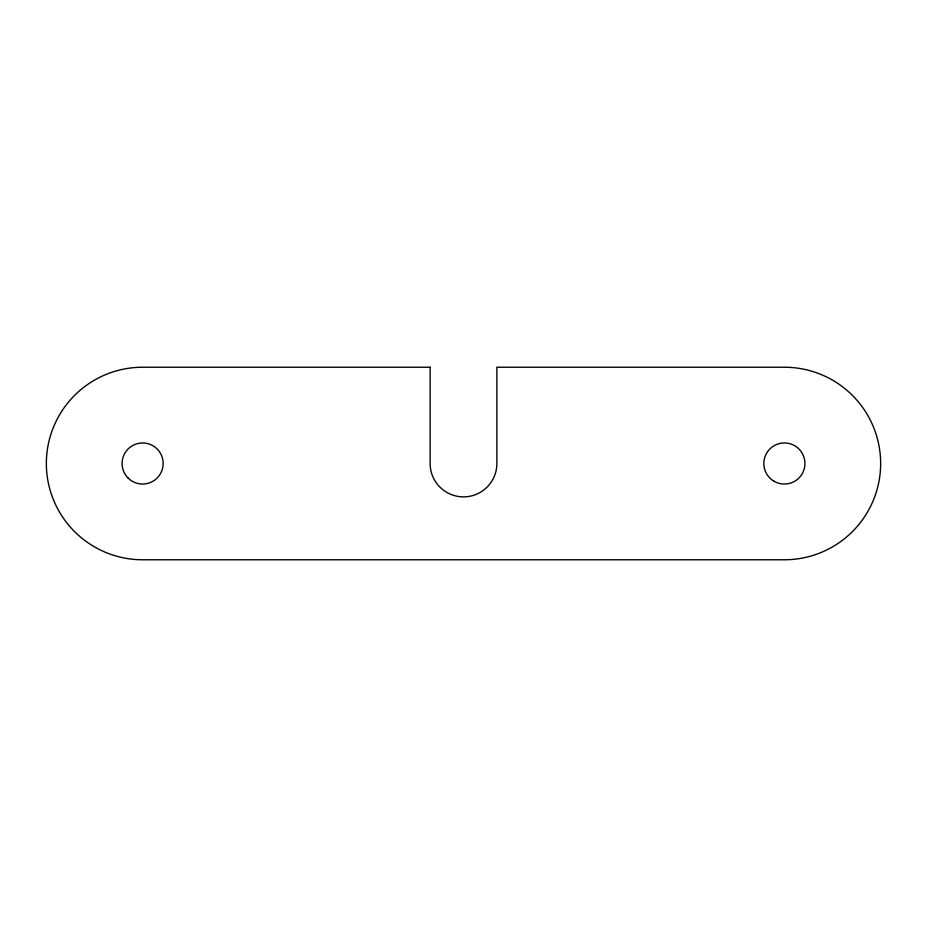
<?xml version="1.0" encoding="UTF-8"?>
<svg xmlns="http://www.w3.org/2000/svg" width="927" height="927" viewBox="0 0 927 927"><rect width="100%" height="100%" fill="white"/><g stroke="black" fill="none" stroke-linecap="round" stroke-linejoin="round"><path stroke-width="1.39" d="M430.128 367.231L142.619 367.231A96.269 96.269 0 0 0 46.35 463.5A96.269 96.269 0 0 0 142.619 559.769L784.381 559.769A96.269 96.269 0 0 0 880.65 463.5A96.269 96.269 0 0 0 784.381 367.231L496.872 367.231L496.872 463.5A33.372 33.372 0 0 1 463.5 496.872A33.372 33.372 0 0 1 430.128 463.5L430.128 367.231M128.123 478.054A20.533 20.533 0 0 0 162.468 468.772A20.533 20.533 0 0 0 137.254 443.674A20.533 20.533 0 0 0 128.123 478.054M774.115 481.287A20.533 20.533 0 0 0 804.926 463.5A20.533 20.533 0 0 0 774.115 445.713A20.533 20.533 0 0 0 774.115 481.287"/></g></svg>
